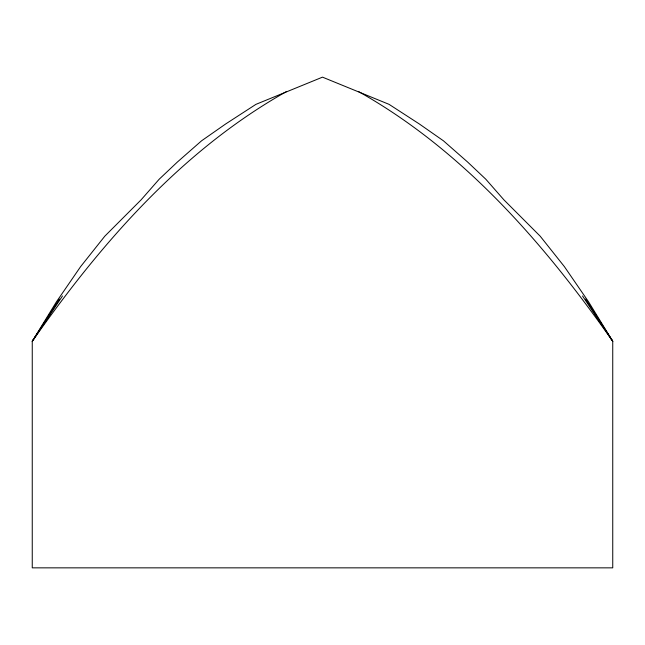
<?xml version="1.0" encoding="UTF-8"?>
<svg xmlns="http://www.w3.org/2000/svg" width="645" height="645" viewBox="0 0 645 645"><rect width="100%" height="100%" fill="white"/><g stroke="black" fill="none" stroke-linecap="round" stroke-linejoin="round"><path stroke-width="0.97" d="M59.453 299.054L32.258 341.302L32.25 567.85L612.75 567.85L612.742 341.302L588.571 301.836L564.383 266.619L540.196 236.191L503.938 199.877L485.782 179.189L467.641 162.056L443.462 140.828L419.274 123.929L389.048 104.345L322.5 77.15L255.952 104.345L225.726 123.929L201.538 140.828L177.359 162.056L159.218 179.189L141.062 199.877L104.804 236.191L80.617 266.619L56.429 301.836L32.258 341.302C100.564 243.858 181.334 150.785 286.203 91.719M32.258 341.302L62.476 295.966M358.797 91.719C463.666 150.785 544.436 243.858 612.742 341.302L585.547 299.054M582.524 295.966L612.742 341.302"/></g></svg>
